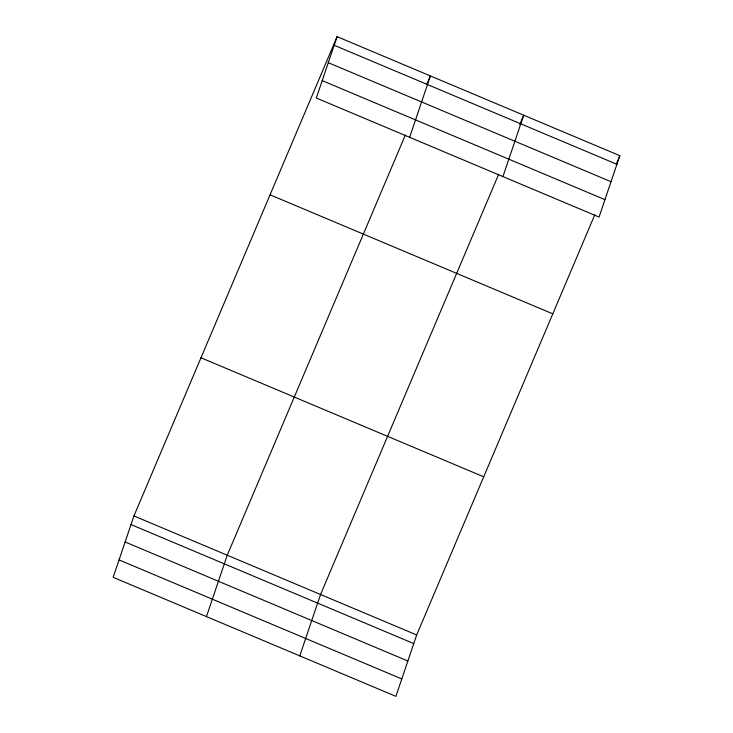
<?xml version="1.0" encoding="UTF-8"?>
<svg xmlns="http://www.w3.org/2000/svg" width="733" height="733" viewBox="0 0 733 733"><rect width="100%" height="100%" fill="white"/><g stroke="black" fill="none" stroke-linecap="round" stroke-linejoin="round"><path stroke-width="1.1" d="M337.098 36.65L316.326 98.03L599.063 217.06L619.843 155.68L337.098 36.65L133.937 515.94L113.157 577.32L395.902 696.35L416.674 634.97L594.811 214.723M206.468 616.6L227.239 555.22L405.376 134.982M409.628 137.309L430.399 75.93L426.826 84.368M299.77 655.879L320.55 594.5L498.678 174.262M502.93 176.589L523.71 115.209L519.688 124.702M616.27 164.11L619.843 155.68M334.184 45.272L616.92 164.302M328.283 62.681L611.029 181.711M322.218 80.621L604.954 199.651M270.056 194.813L552.801 313.843M200.979 357.777L483.725 476.807M133.937 515.94L416.674 634.97M131.015 524.562L413.76 643.592M125.123 541.971L407.869 661.001M119.048 559.911L401.794 678.941"/></g></svg>
